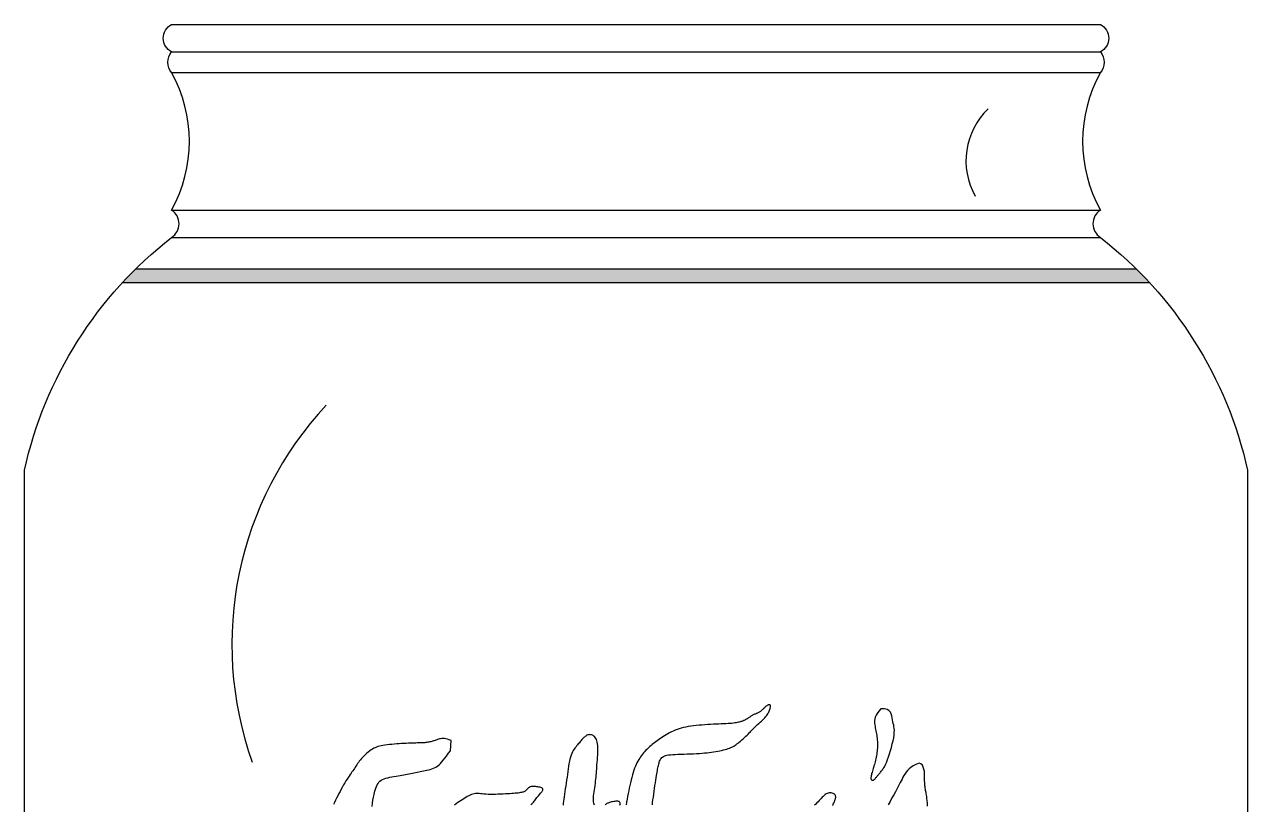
# Model space of a CAD drawing. Extents: x 357 to 2550, y 1547 to 3335.
# Drawn here: x 1941.7 to 2084.1, y 2207.4 to 2298.2 of the extents above; entities that cross this region are included whole.
import ezdxf

# ---------------------------------------------------------------- set-up
doc = ezdxf.new("R2010")
doc.units = 0
doc.header["$LTSCALE"] = 10
doc.header["$MEASUREMENT"] = 0
for name, color, linetype in [('3', 3, 'CONTINUOUS'), ('4', 4, 'CONTINUOUS'), ('7', 7, 'CONTINUOUS'), ('BH', 3, 'CONTINUOUS')]:
    doc.layers.add(name, color=color, linetype=linetype)

# ---------------------------------------------------------------- blocks, each defined once
blk = doc.blocks.new('A$C32471CFD')
at = {"layer": 'BH'}
blk.add_hatch(color=256, dxfattribs=at).paths.add_polyline_path([(161.85, 191.46), (16.24, 191.46, 0.011804), (14.3, 189.46), (163.79, 189.46, 0.011804)])
at = {"layer": '3'}
for p, q in [((16.24, 191.46), (161.85, 191.46)), ((14.3, 189.46), (163.79, 189.46))]:
    blk.add_line(p, q, dxfattribs=at)
for points in [[(62.14, 122.81), (61.86, 122.93), (61.61, 123.01), (61.37, 123.06), (61.15, 123.09), (60.95, 123.09), (60.76, 123.09), (60.59, 123.07), (60.43, 123.04), (60.28, 123), (60.15, 122.96), (60.03, 122.92), (59.91, 122.88), (59.79, 122.84), (59.68, 122.79), (59.56, 122.75), (59.43, 122.71), (59.3, 122.67), (59.16, 122.64), (59.01, 122.61), (58.87, 122.58), (58.72, 122.56), (58.58, 122.54), (58.44, 122.52), (58.31, 122.5), (58.18, 122.49), (58.06, 122.48), (57.94, 122.48), (57.81, 122.47), (57.68, 122.47), (57.53, 122.46), (57.37, 122.46), (57.18, 122.46), (56.97, 122.45), (56.74, 122.45), (56.48, 122.44), (56.2, 122.43), (55.9, 122.42), (55.59, 122.4), (55.26, 122.39), (54.92, 122.37), (54.57, 122.34), (54.21, 122.32), (53.84, 122.29), (53.48, 122.25), (53.13, 122.22), (52.8, 122.18), (52.48, 122.14), (52.19, 122.09), (51.92, 122.04), (51.68, 121.99), (51.46, 121.93), (51.25, 121.85), (51.05, 121.77), (50.86, 121.68), (50.67, 121.57), (50.48, 121.44), (50.28, 121.29), (50.07, 121.13), (49.86, 120.95), (49.65, 120.77), (49.45, 120.57), (49.26, 120.38), (49.07, 120.18), (48.91, 119.99), (48.75, 119.81), (48.62, 119.62), (48.5, 119.45), (48.38, 119.27), (48.27, 119.1), (48.16, 118.93), (48.05, 118.76), (47.94, 118.59), (47.82, 118.42), (47.69, 118.24), (47.56, 118.06), (47.42, 117.86), (47.27, 117.65), (47.12, 117.43), (46.97, 117.2), (46.8, 116.94), (46.64, 116.66), (46.47, 116.37), (46.3, 116.06), (46.13, 115.74), (45.96, 115.41), (45.79, 115.08), (45.62, 114.75), (45.46, 114.43), (45.3, 114.11), (45.15, 113.8), (45.01, 113.49)], [(117.71, 113.34), (117.77, 113.54), (117.83, 113.7), (117.88, 113.84), (117.93, 113.95), (117.98, 114.04), (118.02, 114.13), (118.06, 114.22), (118.09, 114.31), (118.11, 114.41), (118.12, 114.51), (118.12, 114.62), (118.11, 114.72), (118.08, 114.81), (118.03, 114.9), (117.96, 114.99), (117.86, 115.06), (117.75, 115.12), (117.62, 115.16), (117.48, 115.19), (117.34, 115.2), (117.18, 115.2), (117.03, 115.17), (116.88, 115.11), (116.73, 115.04), (116.58, 114.94), (116.44, 114.82), (116.3, 114.69), (116.16, 114.55), (116.02, 114.39), (115.87, 114.23), (115.72, 114.07), (115.56, 113.91), (115.4, 113.74), (115.23, 113.57), (115.06, 113.41)], [(91.43, 113.45), (91.47, 113.81), (91.52, 114.18), (91.57, 114.58), (91.63, 115), (91.69, 115.42), (91.75, 115.84), (91.81, 116.26), (91.87, 116.66), (91.93, 117.04), (91.98, 117.38), (92.03, 117.7), (92.08, 117.98), (92.12, 118.23), (92.16, 118.45), (92.2, 118.66), (92.24, 118.85), (92.28, 119.03), (92.31, 119.2), (92.35, 119.36), (92.4, 119.52), (92.44, 119.68), (92.49, 119.83), (92.55, 119.97), (92.62, 120.1), (92.7, 120.22), (92.8, 120.32), (92.9, 120.41), (93.03, 120.49), (93.17, 120.56), (93.35, 120.62), (93.55, 120.67), (93.79, 120.71), (94.07, 120.74), (94.39, 120.77), (94.76, 120.79), (95.16, 120.81), (95.6, 120.83), (96.05, 120.85), (96.51, 120.86), (96.98, 120.88), (97.43, 120.9), (97.87, 120.92), (98.28, 120.94), (98.67, 120.97), (99.04, 121), (99.39, 121.03), (99.72, 121.07), (100.04, 121.11), (100.35, 121.15), (100.65, 121.2), (100.94, 121.26), (101.23, 121.32), (101.5, 121.38), (101.77, 121.44), (102.02, 121.5), (102.26, 121.57), (102.48, 121.64), (102.68, 121.71), (102.86, 121.78), (103.02, 121.85), (103.17, 121.92), (103.31, 122.01), (103.45, 122.1), (103.6, 122.2), (103.74, 122.31), (103.9, 122.44), (104.08, 122.58), (104.26, 122.74), (104.45, 122.9), (104.65, 123.08), (104.85, 123.25), (105.04, 123.43), (105.22, 123.6), (105.38, 123.76), (105.53, 123.91), (105.67, 124.05), (105.79, 124.19), (105.92, 124.32), (106.04, 124.45), (106.16, 124.58), (106.29, 124.72), (106.43, 124.86), (106.59, 125), (106.76, 125.15), (106.94, 125.31), (107.12, 125.47), (107.3, 125.63), (107.47, 125.79), (107.64, 125.95), (107.79, 126.11), (107.92, 126.26), (108.04, 126.41), (108.14, 126.55), (108.23, 126.69), (108.3, 126.83), (108.37, 126.96), (108.43, 127.09), (108.48, 127.22), (108.52, 127.34), (108.56, 127.46), (108.59, 127.57), (108.61, 127.67), (108.62, 127.77), (108.63, 127.85), (108.62, 127.91), (108.59, 127.96), (108.56, 128), (108.51, 128.02), (108.45, 128.02), (108.38, 128.01), (108.31, 127.99), (108.23, 127.96), (108.15, 127.92), (108.08, 127.87), (108, 127.82), (107.92, 127.76), (107.85, 127.69), (107.78, 127.63), (107.71, 127.56), (107.64, 127.49), (107.57, 127.41), (107.5, 127.34), (107.43, 127.28), (107.36, 127.21), (107.29, 127.15), (107.22, 127.09), (107.15, 127.03), (107.07, 126.98), (107, 126.93), (106.92, 126.89), (106.83, 126.84), (106.75, 126.81), (106.66, 126.77), (106.57, 126.74), (106.48, 126.7), (106.39, 126.67), (106.3, 126.63), (106.2, 126.59), (106.11, 126.54), (106.03, 126.49), (105.94, 126.44), (105.85, 126.39), (105.77, 126.34), (105.69, 126.28), (105.61, 126.23), (105.53, 126.17), (105.45, 126.12), (105.38, 126.08), (105.3, 126.03), (105.23, 125.98), (105.16, 125.94), (105.09, 125.9), (105.01, 125.86), (104.94, 125.82), (104.87, 125.78), (104.79, 125.74), (104.71, 125.71), (104.63, 125.67), (104.54, 125.64), (104.44, 125.6), (104.33, 125.57), (104.22, 125.53), (104.09, 125.5), (103.95, 125.46), (103.8, 125.43), (103.63, 125.4), (103.44, 125.37), (103.23, 125.34), (103, 125.31), (102.74, 125.29), (102.45, 125.27), (102.15, 125.25), (101.81, 125.24), (101.46, 125.22), (101.09, 125.21), (100.71, 125.19), (100.31, 125.17), (99.9, 125.15), (99.49, 125.13), (99.06, 125.1), (98.64, 125.07), (98.22, 125.04), (97.81, 124.99), (97.4, 124.95), (97.01, 124.89), (96.63, 124.83), (96.28, 124.76), (95.94, 124.69), (95.62, 124.6), (95.31, 124.51), (95.02, 124.41), (94.74, 124.3), (94.46, 124.19), (94.2, 124.06), (93.94, 123.93), (93.69, 123.79), (93.44, 123.65), (93.2, 123.5), (92.96, 123.35), (92.74, 123.2), (92.52, 123.05), (92.32, 122.91), (92.12, 122.77), (91.93, 122.63), (91.75, 122.5), (91.57, 122.36), (91.4, 122.23), (91.24, 122.1), (91.08, 121.96), (90.92, 121.82), (90.76, 121.67), (90.6, 121.51), (90.44, 121.35), (90.29, 121.18), (90.14, 121), (89.99, 120.82), (89.85, 120.63), (89.71, 120.44), (89.58, 120.24), (89.44, 120.03), (89.32, 119.81), (89.19, 119.57), (89.07, 119.33), (88.96, 119.06), (88.84, 118.78), (88.74, 118.48), (88.63, 118.15), (88.53, 117.81), (88.43, 117.45), (88.33, 117.07), (88.24, 116.68), (88.15, 116.29), (88.06, 115.89), (87.98, 115.48), (87.9, 115.08), (87.82, 114.67), (87.74, 114.27), (87.67, 113.86), (87.59, 113.46)], [(86.68, 113.41), (86.72, 113.54), (86.74, 113.64), (86.73, 113.73), (86.71, 113.81), (86.66, 113.87), (86.6, 113.92), (86.51, 113.96), (86.4, 113.98), (86.27, 113.98), (86.12, 113.98), (85.96, 113.96), (85.8, 113.94), (85.64, 113.9), (85.48, 113.87), (85.33, 113.83), (85.19, 113.79), (85.08, 113.75), (84.98, 113.72), (84.89, 113.68), (84.82, 113.64), (84.75, 113.6), (84.68, 113.56), (84.61, 113.52), (84.54, 113.47)], [(82.99, 113.42), (82.94, 113.55), (82.9, 113.7), (82.87, 113.87), (82.85, 114.06), (82.84, 114.27), (82.85, 114.51), (82.87, 114.77), (82.9, 115.05), (82.94, 115.34), (82.98, 115.64), (83.03, 115.95), (83.08, 116.26), (83.13, 116.57), (83.17, 116.88), (83.2, 117.17), (83.23, 117.46), (83.26, 117.75), (83.28, 118.03), (83.3, 118.33), (83.32, 118.63), (83.34, 118.94), (83.36, 119.27), (83.39, 119.62), (83.42, 119.98), (83.45, 120.35), (83.47, 120.72), (83.49, 121.09), (83.5, 121.44), (83.5, 121.77), (83.49, 122.07), (83.46, 122.34), (83.41, 122.58), (83.36, 122.79), (83.29, 122.98), (83.21, 123.13), (83.12, 123.27), (83.02, 123.38), (82.91, 123.47), (82.8, 123.54), (82.69, 123.6), (82.57, 123.64), (82.46, 123.66), (82.34, 123.67), (82.22, 123.66), (82.11, 123.65), (82.01, 123.62), (81.91, 123.58), (81.81, 123.53), (81.72, 123.47), (81.63, 123.4), (81.54, 123.32), (81.45, 123.24), (81.36, 123.14), (81.27, 123.04), (81.18, 122.94), (81.07, 122.83), (80.97, 122.71), (80.86, 122.58), (80.75, 122.45), (80.64, 122.31), (80.52, 122.17), (80.4, 122.02), (80.28, 121.87), (80.16, 121.71), (80.04, 121.54), (79.92, 121.35), (79.8, 121.15), (79.7, 120.92), (79.6, 120.68), (79.5, 120.41), (79.42, 120.11), (79.35, 119.79), (79.29, 119.44), (79.23, 119.08), (79.17, 118.69), (79.11, 118.3), (79.06, 117.89), (79, 117.47), (78.94, 117.05), (78.87, 116.62), (78.81, 116.2), (78.74, 115.78), (78.68, 115.38), (78.62, 114.99), (78.57, 114.62), (78.53, 114.28), (78.49, 113.97), (78.46, 113.69), (78.44, 113.43)], [(73.74, 113.49), (73.87, 113.6), (73.99, 113.72), (74.1, 113.84), (74.21, 113.97), (74.31, 114.1), (74.42, 114.24), (74.52, 114.38), (74.62, 114.51), (74.73, 114.65), (74.84, 114.77), (74.94, 114.9), (75.05, 115.01), (75.15, 115.13), (75.25, 115.23), (75.33, 115.33), (75.4, 115.42), (75.45, 115.51), (75.48, 115.59), (75.5, 115.66), (75.49, 115.72), (75.47, 115.78), (75.42, 115.84), (75.36, 115.88), (75.28, 115.93), (75.17, 115.97), (75.05, 116.01), (74.92, 116.04), (74.77, 116.07), (74.62, 116.09), (74.46, 116.11), (74.31, 116.12), (74.16, 116.13), (74.03, 116.13), (73.9, 116.12), (73.8, 116.11), (73.7, 116.08), (73.61, 116.06), (73.54, 116.02), (73.47, 115.99), (73.41, 115.94), (73.36, 115.9), (73.31, 115.85), (73.26, 115.8), (73.22, 115.75), (73.17, 115.69), (73.12, 115.64), (73.07, 115.59), (73.02, 115.54), (72.96, 115.49), (72.89, 115.44), (72.81, 115.4), (72.72, 115.36), (72.62, 115.32), (72.51, 115.29), (72.38, 115.26), (72.24, 115.23), (72.07, 115.2), (71.89, 115.17), (71.69, 115.15), (71.47, 115.13), (71.23, 115.11), (70.96, 115.09), (70.68, 115.07), (70.37, 115.06), (70.04, 115.04), (69.69, 115.02), (69.33, 115.01), (68.95, 114.99), (68.58, 114.98), (68.21, 114.98), (67.85, 114.97), (67.51, 114.98), (67.2, 114.99), (66.91, 115.01), (66.66, 115.04), (66.43, 115.07), (66.22, 115.09), (66.03, 115.11), (65.84, 115.11), (65.66, 115.1), (65.47, 115.07), (65.29, 115.02), (65.09, 114.95), (64.89, 114.87), (64.69, 114.76), (64.48, 114.65), (64.26, 114.52), (64.04, 114.39), (63.81, 114.25), (63.57, 114.1), (63.34, 113.95), (63.1, 113.79), (62.86, 113.62), (62.63, 113.43)], [(50.62, 113.23), (50.68, 113.71), (50.74, 114.15), (50.82, 114.57), (50.9, 114.94), (50.99, 115.29), (51.08, 115.6), (51.17, 115.88), (51.27, 116.13), (51.37, 116.36), (51.49, 116.56), (51.62, 116.73), (51.77, 116.89), (51.95, 117.02), (52.15, 117.14), (52.38, 117.24), (52.63, 117.32), (52.91, 117.4), (53.2, 117.46), (53.49, 117.52), (53.8, 117.57), (54.1, 117.62), (54.4, 117.67), (54.69, 117.71), (54.96, 117.76), (55.23, 117.81), (55.49, 117.86), (55.75, 117.91), (55.99, 117.96), (56.24, 118.01), (56.48, 118.06), (56.71, 118.1), (56.94, 118.15), (57.18, 118.19), (57.41, 118.24), (57.64, 118.29), (57.87, 118.33), (58.11, 118.38), (58.35, 118.43), (58.59, 118.49), (58.83, 118.55), (59.08, 118.61), (59.32, 118.69), (59.56, 118.77), (59.79, 118.88), (60, 119), (60.21, 119.14), (60.41, 119.3), (60.59, 119.49), (60.78, 119.71), (60.98, 119.96), (61.19, 120.24), (61.43, 120.56), (61.71, 120.91), (62.02, 121.3)], [(124.72, 127.4), (124.41, 127.06), (124.17, 126.76), (124, 126.48), (123.89, 126.22), (123.82, 125.98), (123.78, 125.75), (123.78, 125.53), (123.79, 125.32), (123.82, 125.1), (123.85, 124.88), (123.89, 124.66), (123.93, 124.44), (123.97, 124.22), (124.02, 124), (124.06, 123.77), (124.1, 123.55), (124.13, 123.33), (124.16, 123.11), (124.18, 122.88), (124.19, 122.66), (124.2, 122.43), (124.2, 122.21), (124.2, 121.98), (124.19, 121.75), (124.18, 121.52), (124.16, 121.29), (124.13, 121.06), (124.1, 120.84), (124.06, 120.61), (124.02, 120.38), (123.98, 120.16), (123.93, 119.94), (123.87, 119.73), (123.81, 119.52), (123.75, 119.31), (123.69, 119.11), (123.63, 118.91), (123.57, 118.72), (123.51, 118.53), (123.46, 118.35), (123.41, 118.17), (123.36, 117.99), (123.32, 117.83), (123.29, 117.68), (123.27, 117.53), (123.26, 117.41), (123.26, 117.3), (123.27, 117.21), (123.29, 117.13), (123.33, 117.08), (123.37, 117.05), (123.42, 117.03), (123.48, 117.02), (123.55, 117.04), (123.61, 117.06), (123.67, 117.1), (123.74, 117.14), (123.8, 117.2), (123.86, 117.26), (123.93, 117.33), (123.99, 117.41), (124.06, 117.49), (124.12, 117.57), (124.19, 117.66), (124.26, 117.75), (124.34, 117.84), (124.41, 117.93), (124.49, 118.03), (124.58, 118.12), (124.66, 118.23), (124.75, 118.33), (124.83, 118.44), (124.92, 118.55), (125.01, 118.68), (125.11, 118.82), (125.21, 118.99), (125.31, 119.19), (125.43, 119.43), (125.55, 119.71), (125.68, 120.05), (125.82, 120.44), (125.96, 120.88), (126.1, 121.34), (126.24, 121.82), (126.37, 122.31), (126.48, 122.78), (126.57, 123.22), (126.63, 123.63), (126.66, 123.99), (126.67, 124.3), (126.65, 124.57), (126.61, 124.83), (126.57, 125.07), (126.51, 125.31), (126.46, 125.55), (126.4, 125.82), (126.36, 126.1), (126.3, 126.4), (126.21, 126.69), (126.08, 126.95), (125.88, 127.17), (125.6, 127.33), (125.22, 127.41), (124.72, 127.4)], [(62.02, 121.3), (62.14, 122.81)], [(130.26, 119.52), (129.8, 119.33), (129.41, 119.13), (129.08, 118.91), (128.8, 118.68), (128.57, 118.44), (128.37, 118.19), (128.2, 117.94), (128.05, 117.7), (127.91, 117.46), (127.78, 117.21), (127.65, 116.96), (127.51, 116.7), (127.37, 116.41), (127.21, 116.1), (127.03, 115.75), (126.82, 115.36), (126.58, 114.93), (126.32, 114.46), (126.04, 113.96), (125.75, 113.44)], [(131.51, 113.26), (131.48, 113.7), (131.44, 114.08), (131.41, 114.4), (131.37, 114.66), (131.34, 114.88), (131.31, 115.07), (131.28, 115.24), (131.24, 115.4), (131.21, 115.55), (131.19, 115.7), (131.16, 115.87), (131.13, 116.05), (131.11, 116.24), (131.09, 116.46), (131.08, 116.7), (131.07, 116.97), (131.07, 117.27), (131.06, 117.6), (131.05, 117.95), (131.03, 118.3), (130.98, 118.64), (130.88, 118.95), (130.74, 119.21), (130.54, 119.4), (130.26, 119.52)]]:
    blk.add_lwpolyline(points, dxfattribs=at)
at = {"layer": '4'}
blk.add_lwpolyline([(10.47, 0, -0.061879), (0, 8.26), (0, 162.13, -0.174975), (21.42, 196, 0.542163), (21.42, 200, 0.259332), (21.42, 220, -0.35329), (21.42, 223, -0.602949), (21.42, 227), (156.67, 227, -0.602949), (156.67, 223, -0.35329), (156.67, 220, 0.259332), (156.67, 200, 0.542163), (156.67, 196, -0.174975), (178.09, 162.13), (178.09, 8.26, -0.061879), (167.62, 0)], format="xyb", close=True, dxfattribs=at)
at = {"layer": '7'}
for p, q in [((21.42, 223), (156.67, 223)), ((21.42, 220), (156.67, 220)), ((21.42, 200), (156.67, 200)), ((21.42, 196), (156.67, 196))]:
    blk.add_line(p, q, dxfattribs=at)

msp = doc.modelspace()

# ---------------------------------------------------------------- linework, layer by layer
at = {"layer": '3'}
for centre, radius, start, end in [((2059.69, 2282.33), 8.35, 133.5661, 209.3612), ((2006.62, 2226.05), 40.79, 136.9195, 199.6404)]:
    msp.add_arc(centre, radius, start, end, dxfattribs=at)

# ---------------------------------------------------------------- block references
at = {"layer": '3', "xscale": 0.8, "yscale": 0.8, "zscale": 0.8}
msp.add_blockref('A$C32471CFD', (1941.67, 2116.61), dxfattribs=at)

doc.saveas('drawing.dxf')
